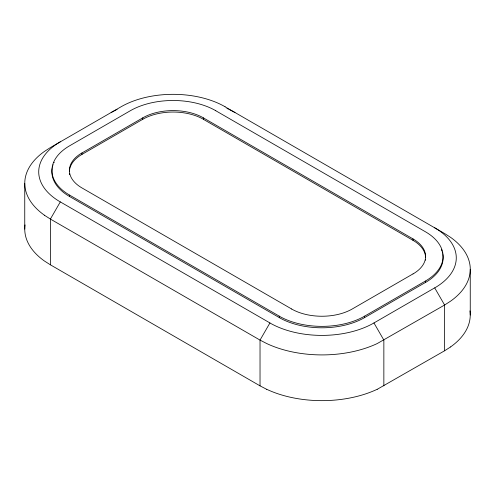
<?xml version="1.0" encoding="UTF-8"?>
<svg xmlns="http://www.w3.org/2000/svg" width="495" height="495" viewBox="0 0 495 495"><rect width="100%" height="100%" fill="white"/><g stroke="black" fill="none" stroke-linecap="round" stroke-linejoin="round"><path stroke-width="0.74" d="M60.26 141.83A73.576 42.477 0 0 0 60.291 201.911L50.397 219.062L50.397 264.819L260.03 385.853L266.681 389.318M377.209 389.318L444.603 350.776L450.617 346.939M203.402 117.853A42.892 24.762 0 0 0 142.727 117.872L81.991 152.949L81.991 154.378A42.898 24.769 0 0 0 69.405 171.579M81.991 154.378L142.733 119.307A42.892 24.762 0 0 1 203.402 119.283M413.009 273.908L352.261 308.979A42.892 24.762 0 0 1 291.598 309.004M279.211 316.156A60.402 34.873 0 0 0 364.648 316.138L425.391 281.061A60.402 34.873 0 0 0 425.397 231.753L215.752 110.725M279.211 317.586A60.402 34.873 0 0 0 364.648 317.567L425.391 282.49L425.391 281.061M269.899 322.963A73.576 42.477 0 0 0 373.96 322.944L434.697 287.867L444.603 305.025L444.603 350.776M111.146 112.501L117.129 109.376M228.987 109.376L234.97 112.501M225.064 106.784L444.603 233.535L450.617 237.371A87.411 50.465 0 0 1 450.574 301.164L444.603 305.025L377.209 343.567A87.411 50.465 0 0 1 266.712 343.542L260.03 340.096L50.397 219.062L44.383 215.226M413.04 273.927A42.892 24.762 0 0 0 413.009 238.899L203.365 117.878L203.365 119.307L412.997 240.335A42.892 24.762 0 0 1 425.582 257.239M291.635 308.985L82.003 187.958A42.898 24.769 0 0 1 81.953 152.93M215.789 110.707A60.409 34.873 0 0 0 130.346 110.725L69.609 145.802A60.409 34.873 0 0 0 69.603 195.104L279.248 316.132L279.248 317.561L69.622 196.534A60.409 34.873 0 0 1 52.173 168.517M60.303 201.904L269.936 322.938L260.03 340.096L260.03 385.853M50.397 264.819L44.383 260.976A87.411 50.465 0 0 1 25.059 224.916M373.948 322.938L383.854 340.096L383.854 385.853M470.25 269.28L470.25 315.03M412.997 238.906L412.997 240.335M364.642 316.132L364.642 317.561M142.733 117.878L142.733 119.307M69.616 195.098L69.622 196.534M24.75 183.317L24.75 229.074M469.941 310.879A87.411 50.465 0 0 1 450.574 346.921M377.171 389.299A87.411 50.465 0 0 1 266.712 389.299M226.914 108.424A87.411 50.465 0 0 1 228.288 109.055M44.426 215.207A87.411 50.465 0 0 1 44.426 151.433L50.397 147.572L121.052 106.784A73.576 42.477 0 0 1 225.101 106.759M434.709 227.811A73.576 42.477 0 0 1 434.734 287.886M52.421 167.261A60.409 34.873 0 0 1 52.631 166.425M53.008 165.181A60.409 34.873 0 0 1 53.151 164.773M53.998 162.731A60.409 34.873 0 0 1 54.196 162.323M442.827 254.473A60.402 34.873 0 0 1 425.428 282.509M441.348 249.505A60.402 34.873 0 0 1 441.979 251.144M442.363 252.388A60.402 34.873 0 0 1 442.573 253.223M425.483 259.634A42.892 24.762 0 0 1 425.397 260.234M69.659 174.574A42.898 24.769 0 0 1 69.517 173.677"/></g></svg>
